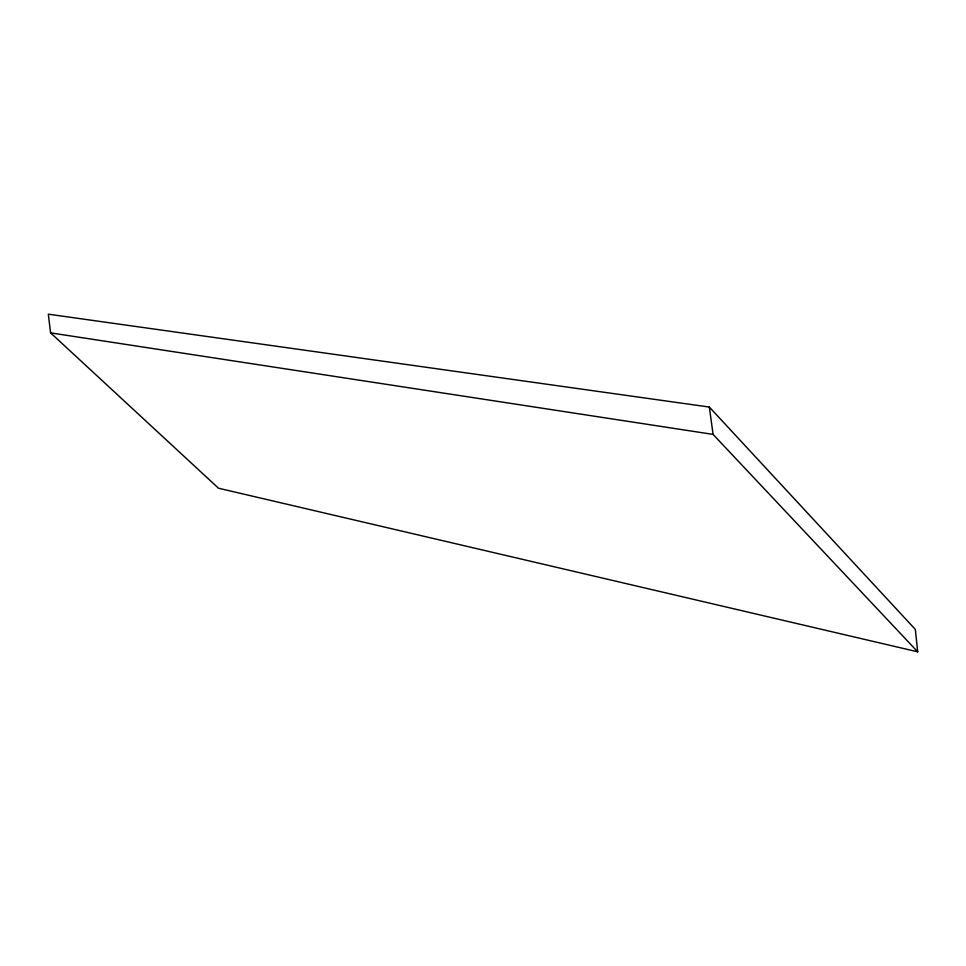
<?xml version="1.0" encoding="UTF-8"?>
<svg xmlns="http://www.w3.org/2000/svg" width="966" height="966" viewBox="0 0 966 966"><rect width="100%" height="100%" fill="white"/><g stroke="black" fill="none" stroke-linecap="round" stroke-linejoin="round"><path stroke-width="1.45" d="M709.358 407.06L48.3 314.179L50.594 332.872L218.497 488.216L917.7 651.821L915.333 629.409L709.358 407.06L713.065 434.398L917.7 651.821M50.594 332.872L713.065 434.398"/></g></svg>
